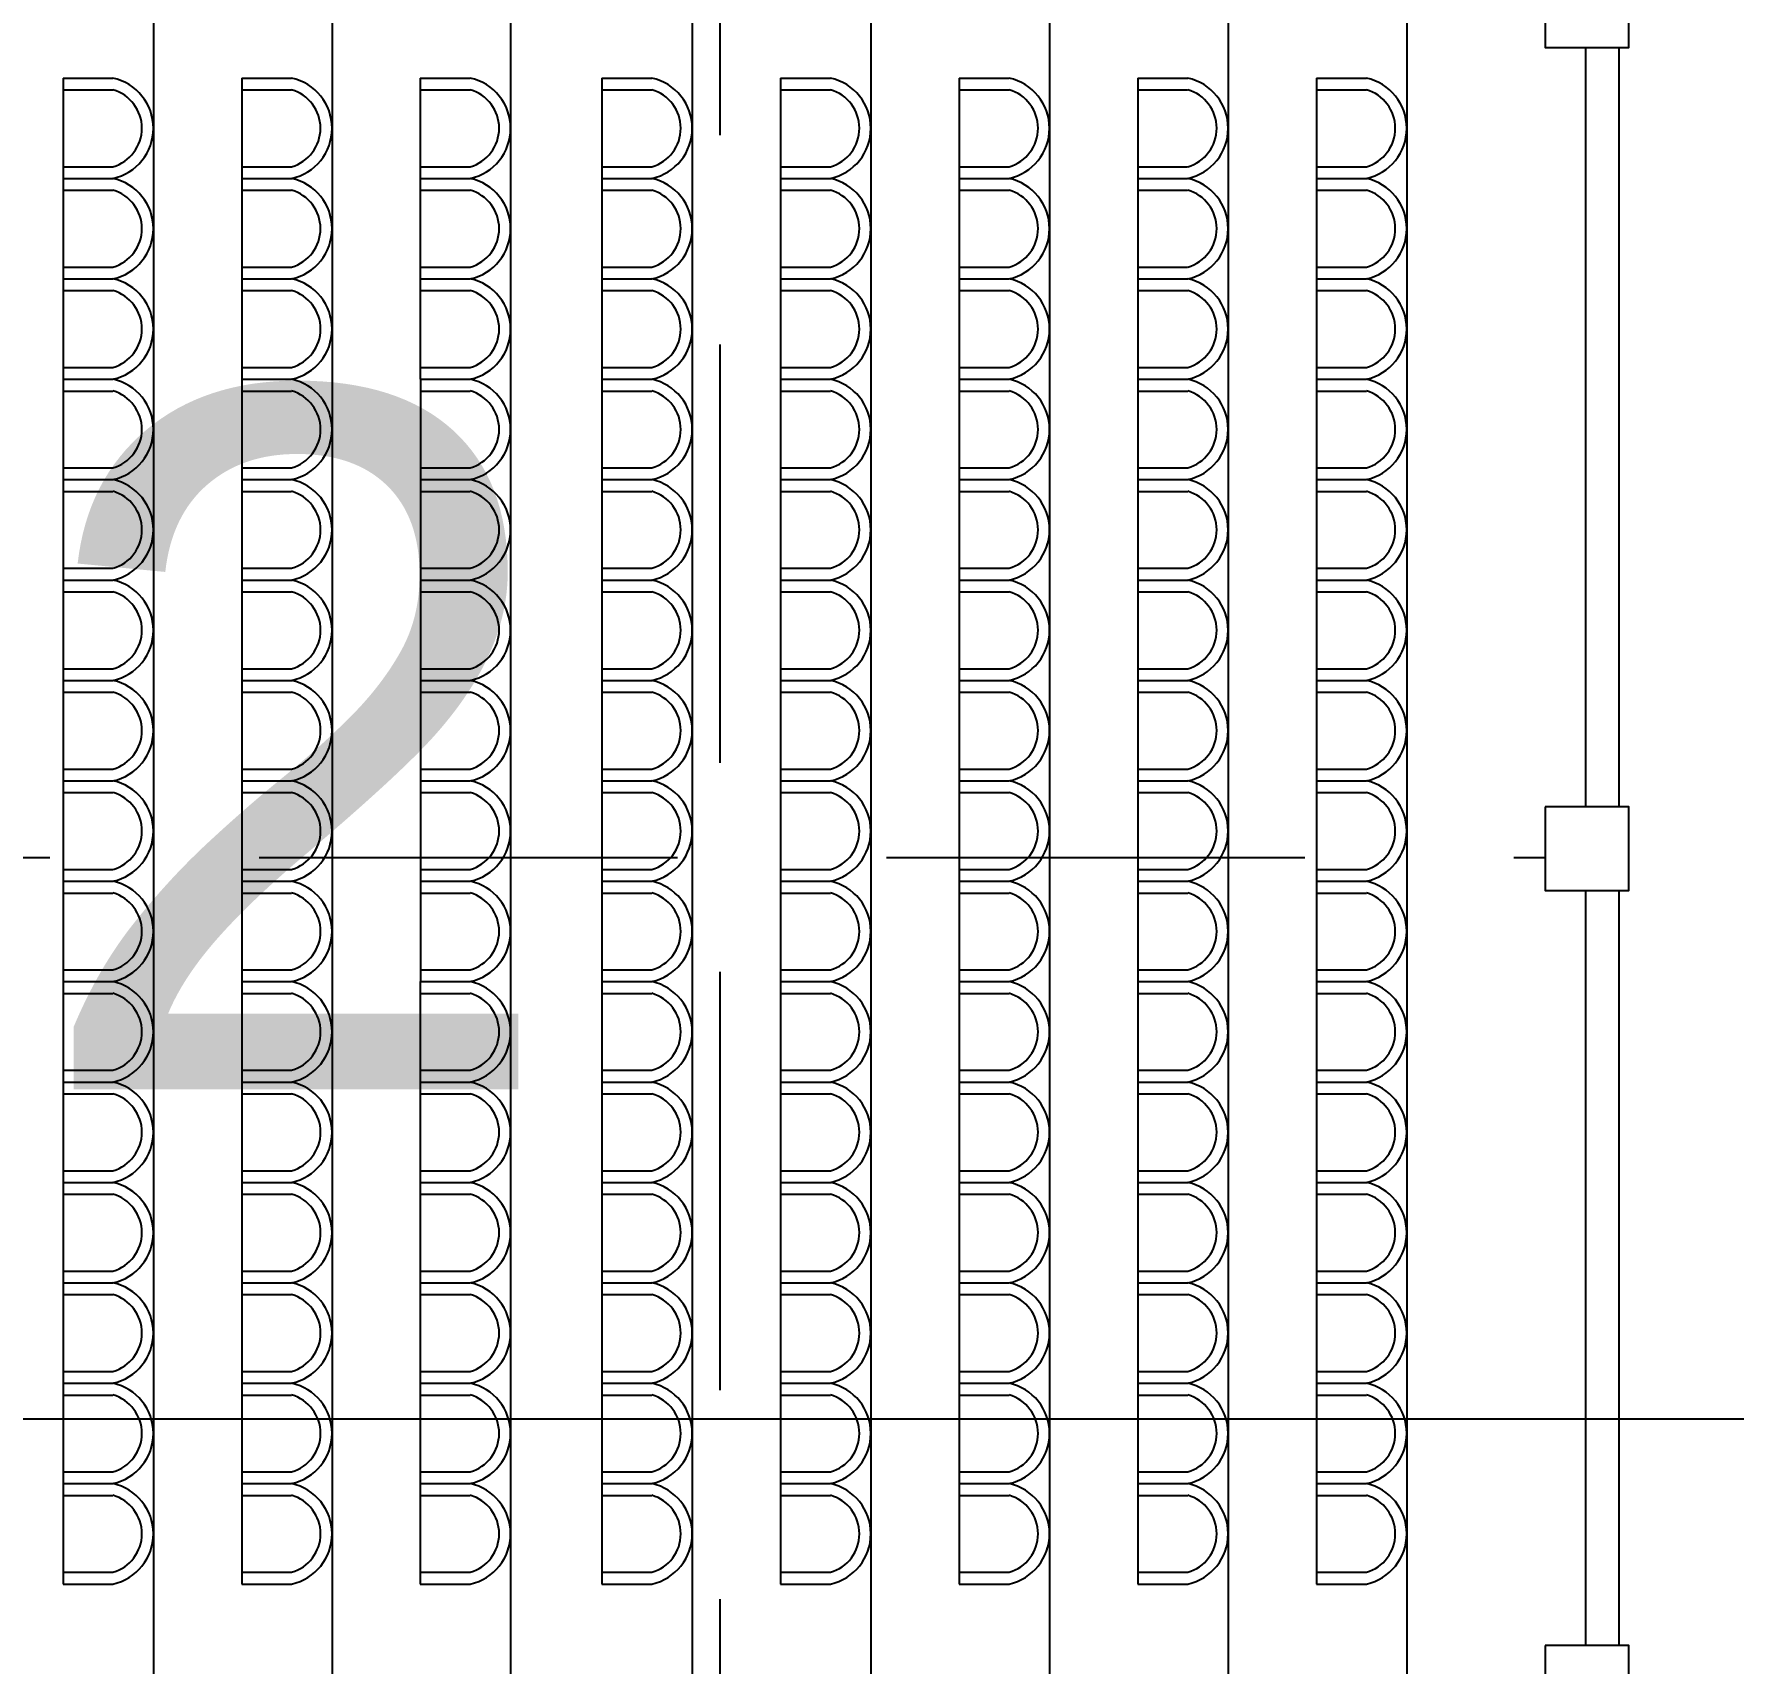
# Model space of a CAD drawing. Header units: millimetres. Extents: x -17017 to 2697, y 1903 to 18260.
# Drawn here: x -16987.823 to -16985.793, y 18221.433 to 18223.38 of the extents above; entities that cross this region are included whole.
import ezdxf

# ---------------------------------------------------------------- set-up
doc = ezdxf.new("R2010")
doc.units = ezdxf.units.MM
doc.linetypes.add('0', pattern=[0])
doc.linetypes.add('DASHED', pattern=[0.75, 0.5, -0.25])
for name, color, linetype in [('1', 7, 'Continuous'), ('A-Flor-Strs', 12, 'Continuous'), ('door', 152, 'Continuous'), ('NET 01', 8, 'Continuous')]:
    doc.layers.add(name, color=color, linetype=linetype)
doc.styles.get("Standard").update_dxf_attribs({"font": 'arial.ttf'})

msp = doc.modelspace()

# ---------------------------------------------------------------- linework, layer by layer
at = {"layer": '1'}
for p, q in [((-16987.6808, 18227.2088), (-16987.6808, 18218.5818)), ((-16987.4672, 18227.2088), (-16987.4672, 18218.5818)), ((-16986.6095, 18227.2088), (-16986.6095, 18218.5818)), ((-16986.396, 18227.2088), (-16986.396, 18218.5818)), ((-16986.1825, 18227.2088), (-16986.1825, 18218.5818)), ((-16987.0366, 18227.1662), (-16987.0366, 18218.5818)), ((-16986.8231, 18227.1662), (-16986.8231, 18218.5818)), ((-16987.2537, 18225.825), (-16987.2537, 18218.5818)), ((-16985.969, 18223.3634), (-16985.969, 18222.4559)), ((-16985.929, 18223.3634), (-16985.929, 18222.4559)), ((-16987.7887, 18223.3271), (-16987.7291, 18223.3271)), ((-16987.7887, 18223.3271), (-16987.7291, 18223.3271)), ((-16987.7887, 18223.3271), (-16987.7887, 18223.0871)), ((-16987.5752, 18223.3271), (-16987.5156, 18223.3271)), ((-16987.5752, 18223.3271), (-16987.5156, 18223.3271)), ((-16987.5752, 18223.3271), (-16987.5752, 18223.0871)), ((-16987.3617, 18223.3271), (-16987.302, 18223.3271)), ((-16987.3617, 18223.3271), (-16987.302, 18223.3271)), ((-16987.3617, 18223.3271), (-16987.3617, 18223.0871)), ((-16987.1446, 18223.3271), (-16987.0849, 18223.3271)), ((-16987.1446, 18223.3271), (-16987.1446, 18223.0871)), ((-16987.1446, 18223.3271), (-16987.0849, 18223.3271)), ((-16986.9311, 18223.3271), (-16986.8714, 18223.3271)), ((-16986.931, 18223.3271), (-16986.8714, 18223.3271)), ((-16986.931, 18223.3271), (-16986.931, 18223.0871)), ((-16986.7175, 18223.3271), (-16986.6579, 18223.3271)), ((-16986.7175, 18223.3271), (-16986.6579, 18223.3271)), ((-16986.7175, 18223.3271), (-16986.7175, 18223.0871)), ((-16986.504, 18223.3271), (-16986.4443, 18223.3271)), ((-16986.504, 18223.3271), (-16986.4444, 18223.3271)), ((-16986.504, 18223.3271), (-16986.504, 18223.0871)), ((-16986.2905, 18223.3271), (-16986.2308, 18223.3271)), ((-16986.2905, 18223.3271), (-16986.2308, 18223.3271)), ((-16986.2905, 18223.3271), (-16986.2905, 18223.0871)), ((-16987.7887, 18223.313), (-16987.7291, 18223.313)), ((-16987.5752, 18223.313), (-16987.5156, 18223.313)), ((-16987.3617, 18223.313), (-16987.302, 18223.313)), ((-16987.1446, 18223.313), (-16987.0849, 18223.313)), ((-16986.931, 18223.313), (-16986.8714, 18223.313)), ((-16986.7175, 18223.313), (-16986.6579, 18223.313)), ((-16986.504, 18223.313), (-16986.4444, 18223.313)), ((-16986.2905, 18223.313), (-16986.2308, 18223.313)), ((-16987.7887, 18223.2211), (-16987.7291, 18223.2211)), ((-16987.5752, 18223.2211), (-16987.5156, 18223.2211)), ((-16987.3617, 18223.2211), (-16987.302, 18223.2211)), ((-16987.1446, 18223.2211), (-16987.0849, 18223.2211)), ((-16986.931, 18223.2211), (-16986.8714, 18223.2211)), ((-16986.7175, 18223.2211), (-16986.6579, 18223.2211)), ((-16986.504, 18223.2211), (-16986.4444, 18223.2211)), ((-16986.2905, 18223.2211), (-16986.2308, 18223.2211)), ((-16987.7887, 18223.2071), (-16987.7291, 18223.2071)), ((-16987.7887, 18223.2071), (-16987.7291, 18223.2071)), ((-16987.7887, 18223.193), (-16987.7291, 18223.193)), ((-16987.5752, 18223.2071), (-16987.5156, 18223.2071)), ((-16987.5752, 18223.2071), (-16987.5156, 18223.2071)), ((-16987.5752, 18223.193), (-16987.5156, 18223.193)), ((-16987.3617, 18223.2071), (-16987.302, 18223.2071)), ((-16987.3617, 18223.2071), (-16987.302, 18223.2071)), ((-16987.3617, 18223.193), (-16987.302, 18223.193)), ((-16987.1446, 18223.2071), (-16987.0849, 18223.2071)), ((-16987.1446, 18223.2071), (-16987.0849, 18223.2071)), ((-16987.1446, 18223.193), (-16987.0849, 18223.193)), ((-16986.9311, 18223.2071), (-16986.8714, 18223.2071)), ((-16986.9311, 18223.2071), (-16986.8714, 18223.2071)), ((-16986.931, 18223.193), (-16986.8714, 18223.193)), ((-16986.7175, 18223.2071), (-16986.6579, 18223.2071)), ((-16986.7175, 18223.2071), (-16986.6579, 18223.2071)), ((-16986.7175, 18223.193), (-16986.6579, 18223.193)), ((-16986.504, 18223.2071), (-16986.4444, 18223.2071)), ((-16986.504, 18223.2071), (-16986.4444, 18223.2071)), ((-16986.504, 18223.193), (-16986.4444, 18223.193)), ((-16986.2905, 18223.2071), (-16986.2308, 18223.2071)), ((-16986.2905, 18223.2071), (-16986.2308, 18223.2071)), ((-16986.2905, 18223.193), (-16986.2308, 18223.193)), ((-16987.7887, 18223.1011), (-16987.7291, 18223.1011)), ((-16987.5752, 18223.1011), (-16987.5156, 18223.1011)), ((-16987.3617, 18223.1011), (-16987.302, 18223.1011)), ((-16987.1446, 18223.1011), (-16987.0849, 18223.1011)), ((-16986.931, 18223.1011), (-16986.8714, 18223.1011)), ((-16986.7175, 18223.1011), (-16986.6579, 18223.1011)), ((-16986.504, 18223.1011), (-16986.4444, 18223.1011)), ((-16986.2905, 18223.1011), (-16986.2308, 18223.1011)), ((-16987.7887, 18223.0871), (-16987.7291, 18223.0871)), ((-16987.7887, 18223.0871), (-16987.7291, 18223.0871)), ((-16987.7887, 18223.0871), (-16987.7887, 18222.9671)), ((-16987.7887, 18223.073), (-16987.7291, 18223.073)), ((-16987.5752, 18223.0871), (-16987.5156, 18223.0871)), ((-16987.5752, 18223.0871), (-16987.5156, 18223.0871)), ((-16987.5752, 18223.0871), (-16987.5752, 18222.9671)), ((-16987.5752, 18223.073), (-16987.5156, 18223.073)), ((-16987.3617, 18223.0871), (-16987.302, 18223.0871)), ((-16987.3617, 18223.0871), (-16987.302, 18223.0871)), ((-16987.3617, 18223.0871), (-16987.3617, 18222.9671)), ((-16987.3617, 18223.073), (-16987.302, 18223.073)), ((-16987.1446, 18223.0871), (-16987.0849, 18223.0871)), ((-16987.1446, 18223.0871), (-16987.0849, 18223.0871)), ((-16987.1446, 18223.0871), (-16987.1446, 18222.9671)), ((-16987.1446, 18223.073), (-16987.0849, 18223.073)), ((-16986.9311, 18223.0871), (-16986.8714, 18223.0871)), ((-16986.931, 18223.0871), (-16986.8714, 18223.0871)), ((-16986.931, 18223.0871), (-16986.931, 18222.9671)), ((-16986.931, 18223.073), (-16986.8714, 18223.073)), ((-16986.7175, 18223.0871), (-16986.6579, 18223.0871)), ((-16986.7175, 18223.0871), (-16986.6579, 18223.0871)), ((-16986.7175, 18223.0871), (-16986.7175, 18222.9671)), ((-16986.7175, 18223.073), (-16986.6579, 18223.073)), ((-16986.504, 18223.0871), (-16986.4444, 18223.0871)), ((-16986.504, 18223.0871), (-16986.4443, 18223.0871)), ((-16986.504, 18223.0871), (-16986.504, 18222.9671)), ((-16986.504, 18223.073), (-16986.4443, 18223.073)), ((-16986.2905, 18223.0871), (-16986.2308, 18223.0871)), ((-16986.2905, 18223.0871), (-16986.2308, 18223.0871)), ((-16986.2904, 18223.0871), (-16986.2904, 18222.9671)), ((-16986.2904, 18223.073), (-16986.2308, 18223.073)), ((-16987.7887, 18222.9811), (-16987.7291, 18222.9811)), ((-16987.5752, 18222.9811), (-16987.5156, 18222.9811)), ((-16987.3617, 18222.9811), (-16987.302, 18222.9811)), ((-16987.1446, 18222.9811), (-16987.0849, 18222.9811)), ((-16986.931, 18222.9811), (-16986.8714, 18222.9811)), ((-16986.7175, 18222.9811), (-16986.6579, 18222.9811)), ((-16986.504, 18222.9811), (-16986.4443, 18222.9811)), ((-16986.2904, 18222.9811), (-16986.2308, 18222.9811)), ((-16987.7887, 18222.9671), (-16987.7291, 18222.9671)), ((-16987.7887, 18222.9671), (-16987.7291, 18222.9671)), ((-16987.7887, 18222.9671), (-16987.7887, 18222.8471)), ((-16987.7887, 18222.953), (-16987.7291, 18222.953)), ((-16987.5752, 18222.9671), (-16987.5156, 18222.9671)), ((-16987.5752, 18222.9671), (-16987.5155, 18222.9671)), ((-16987.5752, 18222.9671), (-16987.5752, 18222.8471)), ((-16987.5752, 18222.953), (-16987.5155, 18222.953)), ((-16987.3617, 18222.9671), (-16987.302, 18222.9671)), ((-16987.3617, 18222.9671), (-16987.302, 18222.9671)), ((-16987.3616, 18222.9671), (-16987.3616, 18222.8471)), ((-16987.3616, 18222.953), (-16987.302, 18222.953)), ((-16987.1446, 18222.9671), (-16987.0849, 18222.9671)), ((-16987.1446, 18222.9671), (-16987.0849, 18222.9671)), ((-16987.1445, 18222.9671), (-16987.1445, 18222.8471)), ((-16987.1445, 18222.953), (-16987.0849, 18222.953)), ((-16986.931, 18222.9671), (-16986.8714, 18222.9671)), ((-16986.931, 18222.9671), (-16986.8714, 18222.9671)), ((-16986.931, 18222.9671), (-16986.931, 18222.8471)), ((-16986.931, 18222.953), (-16986.8714, 18222.953)), ((-16986.7175, 18222.9671), (-16986.6579, 18222.9671)), ((-16986.7175, 18222.9671), (-16986.6579, 18222.9671)), ((-16986.7175, 18222.9671), (-16986.7175, 18222.8471)), ((-16986.7175, 18222.953), (-16986.6579, 18222.953)), ((-16986.504, 18222.9671), (-16986.4443, 18222.9671)), ((-16986.504, 18222.9671), (-16986.4443, 18222.9671)), ((-16986.504, 18222.9671), (-16986.504, 18222.8471)), ((-16986.504, 18222.953), (-16986.4443, 18222.953)), ((-16986.2905, 18222.9671), (-16986.2308, 18222.9671)), ((-16986.2904, 18222.9671), (-16986.2308, 18222.9671)), ((-16986.2904, 18222.9671), (-16986.2904, 18222.8471)), ((-16986.2904, 18222.953), (-16986.2308, 18222.953)), ((-16987.7887, 18222.8611), (-16987.7291, 18222.8611)), ((-16987.7887, 18222.8471), (-16987.7291, 18222.8471)), ((-16987.7887, 18222.8471), (-16987.7291, 18222.8471)), ((-16987.7887, 18222.8471), (-16987.7887, 18222.7271)), ((-16987.5752, 18222.8611), (-16987.5155, 18222.8611)), ((-16987.5752, 18222.8471), (-16987.5155, 18222.8471)), ((-16987.5752, 18222.8471), (-16987.5155, 18222.8471)), ((-16987.5752, 18222.8471), (-16987.5752, 18222.7271)), ((-16987.3617, 18222.8471), (-16987.302, 18222.8471)), ((-16987.3616, 18222.8611), (-16987.302, 18222.8611)), ((-16987.3616, 18222.8471), (-16987.302, 18222.8471)), ((-16987.3616, 18222.8471), (-16987.3616, 18222.7271)), ((-16987.1446, 18222.8471), (-16987.0849, 18222.8471)), ((-16987.1445, 18222.8611), (-16987.0849, 18222.8611)), ((-16987.1445, 18222.8471), (-16987.0849, 18222.8471)), ((-16987.1445, 18222.8471), (-16987.1445, 18222.7271)), ((-16986.931, 18222.8611), (-16986.8714, 18222.8611)), ((-16986.931, 18222.8471), (-16986.8714, 18222.8471)), ((-16986.931, 18222.8471), (-16986.8714, 18222.8471)), ((-16986.931, 18222.8471), (-16986.931, 18222.7271)), ((-16986.7175, 18222.8611), (-16986.6579, 18222.8611)), ((-16986.7175, 18222.8471), (-16986.6579, 18222.8471)), ((-16986.7175, 18222.8471), (-16986.6578, 18222.8471)), ((-16986.7175, 18222.8471), (-16986.7175, 18222.7271)), ((-16986.504, 18222.8611), (-16986.4443, 18222.8611)), ((-16986.504, 18222.8471), (-16986.4443, 18222.8471)), ((-16986.504, 18222.8471), (-16986.4443, 18222.8471)), ((-16986.5039, 18222.8471), (-16986.5039, 18222.7271)), ((-16986.2904, 18222.8611), (-16986.2308, 18222.8611)), ((-16986.2904, 18222.8471), (-16986.2308, 18222.8471)), ((-16986.2904, 18222.8471), (-16986.2308, 18222.8471)), ((-16986.2904, 18222.8471), (-16986.2904, 18222.7271)), ((-16987.7887, 18222.833), (-16987.7291, 18222.833)), ((-16987.5752, 18222.833), (-16987.5155, 18222.833)), ((-16987.3616, 18222.833), (-16987.302, 18222.833)), ((-16987.1445, 18222.833), (-16987.0849, 18222.833)), ((-16986.931, 18222.833), (-16986.8714, 18222.833)), ((-16986.7175, 18222.833), (-16986.6578, 18222.833)), ((-16986.5039, 18222.833), (-16986.4443, 18222.833)), ((-16986.2904, 18222.833), (-16986.2308, 18222.833)), ((-16987.7887, 18222.7411), (-16987.7291, 18222.7411)), ((-16987.7887, 18222.7271), (-16987.7291, 18222.7271)), ((-16987.7887, 18222.7271), (-16987.7291, 18222.7271)), ((-16987.7887, 18222.7271), (-16987.7887, 18222.4871)), ((-16987.5752, 18222.7411), (-16987.5155, 18222.7411)), ((-16987.5752, 18222.7271), (-16987.5155, 18222.7271)), ((-16987.5752, 18222.7271), (-16987.5155, 18222.7271)), ((-16987.5752, 18222.7271), (-16987.5752, 18222.4871)), ((-16987.3617, 18222.7271), (-16987.302, 18222.7271)), ((-16987.3616, 18222.7411), (-16987.302, 18222.7411)), ((-16987.3616, 18222.7271), (-16987.302, 18222.7271)), ((-16987.3616, 18222.7271), (-16987.3616, 18222.4871)), ((-16987.1446, 18222.7271), (-16987.0849, 18222.7271)), ((-16987.1445, 18222.7411), (-16987.0849, 18222.7411)), ((-16987.1445, 18222.7271), (-16987.0849, 18222.7271)), ((-16987.1445, 18222.7271), (-16987.1445, 18222.4871)), ((-16986.931, 18222.7411), (-16986.8714, 18222.7411)), ((-16986.931, 18222.7271), (-16986.8714, 18222.7271)), ((-16986.931, 18222.7271), (-16986.8714, 18222.7271)), ((-16986.931, 18222.7271), (-16986.931, 18222.4871)), ((-16986.7175, 18222.7411), (-16986.6578, 18222.7411)), ((-16986.7175, 18222.7271), (-16986.6578, 18222.7271)), ((-16986.7175, 18222.7271), (-16986.6579, 18222.7271)), ((-16986.7175, 18222.7271), (-16986.7175, 18222.4871)), ((-16986.504, 18222.7271), (-16986.4443, 18222.7271)), ((-16986.504, 18222.7271), (-16986.4443, 18222.7271)), ((-16986.504, 18222.7271), (-16986.504, 18222.4871)), ((-16986.5039, 18222.7411), (-16986.4443, 18222.7411)), ((-16986.2904, 18222.7411), (-16986.2308, 18222.7411)), ((-16986.2904, 18222.7271), (-16986.2308, 18222.7271)), ((-16986.2904, 18222.7271), (-16986.2308, 18222.7271)), ((-16986.2904, 18222.7271), (-16986.2904, 18222.4871)), ((-16987.7887, 18222.713), (-16987.7291, 18222.713)), ((-16987.5752, 18222.713), (-16987.5155, 18222.713)), ((-16987.3616, 18222.713), (-16987.302, 18222.713)), ((-16987.1445, 18222.713), (-16987.0849, 18222.713)), ((-16986.931, 18222.713), (-16986.8714, 18222.713)), ((-16986.7175, 18222.713), (-16986.6579, 18222.713)), ((-16986.504, 18222.713), (-16986.4443, 18222.713)), ((-16986.2904, 18222.713), (-16986.2308, 18222.713)), ((-16987.7887, 18222.6211), (-16987.7291, 18222.6211)), ((-16987.7887, 18222.6071), (-16987.7291, 18222.6071)), ((-16987.7887, 18222.6071), (-16987.7291, 18222.6071)), ((-16987.5752, 18222.6211), (-16987.5155, 18222.6211)), ((-16987.5752, 18222.6071), (-16987.5155, 18222.6071)), ((-16987.5752, 18222.6071), (-16987.5155, 18222.6071)), ((-16987.3617, 18222.6071), (-16987.302, 18222.6071)), ((-16987.3617, 18222.6071), (-16987.302, 18222.6071)), ((-16987.3616, 18222.6211), (-16987.302, 18222.6211)), ((-16987.1446, 18222.6071), (-16987.0849, 18222.6071)), ((-16987.1446, 18222.6071), (-16987.0849, 18222.6071)), ((-16987.1445, 18222.6211), (-16987.0849, 18222.6211)), ((-16986.931, 18222.6211), (-16986.8714, 18222.6211)), ((-16986.931, 18222.6071), (-16986.8714, 18222.6071)), ((-16986.931, 18222.6071), (-16986.8714, 18222.6071)), ((-16986.7175, 18222.6211), (-16986.6579, 18222.6211)), ((-16986.7175, 18222.6071), (-16986.6579, 18222.6071)), ((-16986.7175, 18222.6071), (-16986.6579, 18222.6071)), ((-16986.504, 18222.6211), (-16986.4443, 18222.6211)), ((-16986.504, 18222.6071), (-16986.4443, 18222.6071)), ((-16986.504, 18222.6071), (-16986.4443, 18222.6071)), ((-16986.2904, 18222.6211), (-16986.2308, 18222.6211)), ((-16986.2904, 18222.6071), (-16986.2308, 18222.6071)), ((-16986.2904, 18222.6071), (-16986.2308, 18222.6071)), ((-16987.7887, 18222.593), (-16987.7291, 18222.593)), ((-16987.5752, 18222.593), (-16987.5155, 18222.593)), ((-16987.3616, 18222.593), (-16987.302, 18222.593)), ((-16987.1445, 18222.593), (-16987.0849, 18222.593)), ((-16986.931, 18222.593), (-16986.8714, 18222.593)), ((-16986.7175, 18222.593), (-16986.6579, 18222.593)), ((-16986.504, 18222.593), (-16986.4443, 18222.593)), ((-16986.2904, 18222.593), (-16986.2308, 18222.593)), ((-16987.7887, 18222.5011), (-16987.7291, 18222.5011)), ((-16987.7887, 18222.4871), (-16987.7291, 18222.4871)), ((-16987.7887, 18222.4871), (-16987.7291, 18222.4871)), ((-16987.7887, 18222.4871), (-16987.7887, 18222.3671)), ((-16987.5752, 18222.5011), (-16987.5155, 18222.5011)), ((-16987.5752, 18222.4871), (-16987.5155, 18222.4871)), ((-16987.5752, 18222.4871), (-16987.5155, 18222.4871)), ((-16987.5752, 18222.4871), (-16987.5752, 18222.3671)), ((-16987.3617, 18222.4871), (-16987.302, 18222.4871)), ((-16987.3616, 18222.5011), (-16987.302, 18222.5011)), ((-16987.3616, 18222.4871), (-16987.302, 18222.4871)), ((-16987.3616, 18222.4871), (-16987.3616, 18222.3671)), ((-16987.1446, 18222.4871), (-16987.0849, 18222.4871)), ((-16987.1445, 18222.5011), (-16987.0849, 18222.5011)), ((-16987.1445, 18222.4871), (-16987.0849, 18222.4871)), ((-16987.1445, 18222.4871), (-16987.1445, 18222.3671)), ((-16986.931, 18222.5011), (-16986.8714, 18222.5011)), ((-16986.931, 18222.4871), (-16986.8714, 18222.4871)), ((-16986.931, 18222.4871), (-16986.8714, 18222.4871)), ((-16986.931, 18222.4871), (-16986.931, 18222.3671)), ((-16986.7175, 18222.5011), (-16986.6579, 18222.5011)), ((-16986.7175, 18222.4871), (-16986.6579, 18222.4871)), ((-16986.7175, 18222.4871), (-16986.6578, 18222.4871)), ((-16986.7175, 18222.4871), (-16986.7175, 18222.3671)), ((-16986.504, 18222.5011), (-16986.4443, 18222.5011)), ((-16986.504, 18222.4871), (-16986.4443, 18222.4871)), ((-16986.504, 18222.4871), (-16986.4443, 18222.4871)), ((-16986.5039, 18222.4871), (-16986.5039, 18222.3671)), ((-16986.2904, 18222.5011), (-16986.2308, 18222.5011)), ((-16986.2904, 18222.4871), (-16986.2308, 18222.4871)), ((-16986.2904, 18222.4871), (-16986.2308, 18222.4871)), ((-16986.2904, 18222.4871), (-16986.2904, 18222.3671)), ((-16987.7887, 18222.473), (-16987.7291, 18222.473)), ((-16987.5752, 18222.473), (-16987.5155, 18222.473)), ((-16987.3616, 18222.473), (-16987.302, 18222.473)), ((-16987.1445, 18222.473), (-16987.0849, 18222.473)), ((-16986.931, 18222.473), (-16986.8714, 18222.473)), ((-16986.7175, 18222.473), (-16986.6578, 18222.473)), ((-16986.5039, 18222.473), (-16986.4443, 18222.473)), ((-16986.2904, 18222.473), (-16986.2308, 18222.473)), ((-16987.7887, 18222.3811), (-16987.7291, 18222.3811)), ((-16987.5752, 18222.3811), (-16987.5155, 18222.3811)), ((-16987.3616, 18222.3811), (-16987.302, 18222.3811)), ((-16987.1445, 18222.3811), (-16987.0849, 18222.3811)), ((-16986.931, 18222.3811), (-16986.8714, 18222.3811)), ((-16986.7175, 18222.3811), (-16986.6578, 18222.3811)), ((-16986.5039, 18222.3811), (-16986.4443, 18222.3811)), ((-16986.2904, 18222.3811), (-16986.2308, 18222.3811)), ((-16987.7887, 18222.3671), (-16987.7291, 18222.3671)), ((-16987.7887, 18222.3671), (-16987.7291, 18222.3671)), ((-16987.7887, 18222.3671), (-16987.7887, 18222.2471)), ((-16987.5752, 18222.3671), (-16987.5155, 18222.3671)), ((-16987.5752, 18222.3671), (-16987.5155, 18222.3671)), ((-16987.5752, 18222.3671), (-16987.5752, 18222.2471)), ((-16987.3617, 18222.3671), (-16987.302, 18222.3671)), ((-16987.3616, 18222.3671), (-16987.302, 18222.3671)), ((-16987.3616, 18222.3671), (-16987.3616, 18222.2471)), ((-16987.1446, 18222.3671), (-16987.0849, 18222.3671)), ((-16987.1445, 18222.3671), (-16987.0849, 18222.3671)), ((-16987.1445, 18222.3671), (-16987.1445, 18222.2471)), ((-16986.931, 18222.3671), (-16986.8714, 18222.3671)), ((-16986.931, 18222.3671), (-16986.8714, 18222.3671)), ((-16986.931, 18222.3671), (-16986.931, 18222.2471)), ((-16986.7175, 18222.3671), (-16986.6578, 18222.3671)), ((-16986.7175, 18222.3671), (-16986.6579, 18222.3671)), ((-16986.7175, 18222.3671), (-16986.7175, 18222.2471)), ((-16986.504, 18222.3671), (-16986.4443, 18222.3671)), ((-16986.504, 18222.3671), (-16986.4443, 18222.3671)), ((-16986.504, 18222.3671), (-16986.504, 18222.2471)), ((-16986.2904, 18222.3671), (-16986.2308, 18222.3671)), ((-16986.2904, 18222.3671), (-16986.2308, 18222.3671)), ((-16986.2904, 18222.3671), (-16986.2904, 18222.2471)), ((-16987.7887, 18222.353), (-16987.7291, 18222.353)), ((-16987.5752, 18222.353), (-16987.5155, 18222.353)), ((-16987.3616, 18222.353), (-16987.302, 18222.353)), ((-16987.1445, 18222.353), (-16987.0849, 18222.353)), ((-16986.931, 18222.353), (-16986.8714, 18222.353)), ((-16986.7175, 18222.353), (-16986.6579, 18222.353)), ((-16986.504, 18222.353), (-16986.4443, 18222.353)), ((-16986.2904, 18222.353), (-16986.2308, 18222.353)), ((-16985.969, 18222.3559), (-16985.969, 18221.4537)), ((-16985.929, 18222.3559), (-16985.929, 18221.4537)), ((-16987.7887, 18222.2611), (-16987.7291, 18222.2611)), ((-16987.5752, 18222.2611), (-16987.5155, 18222.2611)), ((-16987.3616, 18222.2611), (-16987.302, 18222.2611)), ((-16987.1445, 18222.2611), (-16987.0849, 18222.2611)), ((-16986.931, 18222.2611), (-16986.8714, 18222.2611)), ((-16986.7175, 18222.2611), (-16986.6579, 18222.2611)), ((-16986.504, 18222.2611), (-16986.4443, 18222.2611)), ((-16986.2904, 18222.2611), (-16986.2308, 18222.2611)), ((-16987.7887, 18222.2471), (-16987.7291, 18222.2471)), ((-16987.7887, 18222.2471), (-16987.7291, 18222.2471)), ((-16987.7887, 18222.2471), (-16987.7887, 18221.5271)), ((-16987.5752, 18222.2471), (-16987.5155, 18222.2471)), ((-16987.5752, 18222.2471), (-16987.5156, 18222.2471)), ((-16987.5752, 18222.2471), (-16987.5752, 18221.5271)), ((-16987.3617, 18222.2471), (-16987.302, 18222.2471)), ((-16987.3617, 18222.2471), (-16987.302, 18222.2471)), ((-16987.3617, 18222.2471), (-16987.3617, 18221.5271)), ((-16987.1446, 18222.2471), (-16987.0849, 18222.2471)), ((-16987.1446, 18222.2471), (-16987.0849, 18222.2471)), ((-16987.1446, 18222.2471), (-16987.1446, 18221.5271)), ((-16986.931, 18222.2471), (-16986.8714, 18222.2471)), ((-16986.931, 18222.2471), (-16986.8714, 18222.2471)), ((-16986.931, 18222.2471), (-16986.931, 18221.5271)), ((-16986.7175, 18222.2471), (-16986.6579, 18222.2471)), ((-16986.7175, 18222.2471), (-16986.6579, 18222.2471)), ((-16986.7175, 18222.2471), (-16986.7175, 18221.5271)), ((-16986.504, 18222.2471), (-16986.4443, 18222.2471)), ((-16986.504, 18222.2471), (-16986.4443, 18222.2471)), ((-16986.504, 18222.2471), (-16986.504, 18221.5271)), ((-16986.2905, 18222.2471), (-16986.2308, 18222.2471)), ((-16986.2904, 18222.2471), (-16986.2308, 18222.2471)), ((-16986.2904, 18222.2471), (-16986.2904, 18221.5271)), ((-16987.7887, 18222.233), (-16987.7291, 18222.233)), ((-16987.5752, 18222.233), (-16987.5156, 18222.233)), ((-16987.3617, 18222.233), (-16987.302, 18222.233)), ((-16987.1446, 18222.233), (-16987.0849, 18222.233)), ((-16986.931, 18222.233), (-16986.8714, 18222.233)), ((-16986.7175, 18222.233), (-16986.6579, 18222.233)), ((-16986.504, 18222.233), (-16986.4443, 18222.233)), ((-16986.2904, 18222.233), (-16986.2308, 18222.233)), ((-16987.7887, 18222.1411), (-16987.7291, 18222.1411)), ((-16987.5752, 18222.1411), (-16987.5156, 18222.1411)), ((-16987.3617, 18222.1411), (-16987.302, 18222.1411)), ((-16987.1446, 18222.1411), (-16987.0849, 18222.1411)), ((-16986.931, 18222.1411), (-16986.8714, 18222.1411)), ((-16986.7175, 18222.1411), (-16986.6579, 18222.1411)), ((-16986.504, 18222.1411), (-16986.4443, 18222.1411)), ((-16986.2904, 18222.1411), (-16986.2308, 18222.1411)), ((-16987.7887, 18222.1271), (-16987.7291, 18222.1271)), ((-16987.7887, 18222.1271), (-16987.7291, 18222.1271)), ((-16987.5752, 18222.1271), (-16987.5156, 18222.1271)), ((-16987.5752, 18222.1271), (-16987.5156, 18222.1271)), ((-16987.3617, 18222.1271), (-16987.302, 18222.1271)), ((-16987.3617, 18222.1271), (-16987.302, 18222.1271)), ((-16987.1446, 18222.1271), (-16987.0849, 18222.1271)), ((-16987.1446, 18222.1271), (-16987.0849, 18222.1271)), ((-16986.931, 18222.1271), (-16986.8714, 18222.1271)), ((-16986.931, 18222.1271), (-16986.8714, 18222.1271)), ((-16986.7175, 18222.1271), (-16986.6579, 18222.1271)), ((-16986.7175, 18222.1271), (-16986.6579, 18222.1271)), ((-16986.504, 18222.1271), (-16986.4443, 18222.1271)), ((-16986.504, 18222.1271), (-16986.4443, 18222.1271)), ((-16986.2905, 18222.1271), (-16986.2308, 18222.1271)), ((-16986.2905, 18222.1271), (-16986.2308, 18222.1271)), ((-16987.7887, 18222.113), (-16987.7291, 18222.113)), ((-16987.5752, 18222.113), (-16987.5156, 18222.113)), ((-16987.3617, 18222.113), (-16987.302, 18222.113)), ((-16987.1446, 18222.113), (-16987.0849, 18222.113)), ((-16986.931, 18222.113), (-16986.8714, 18222.113)), ((-16986.7175, 18222.113), (-16986.6579, 18222.113)), ((-16986.504, 18222.113), (-16986.4443, 18222.113)), ((-16986.2904, 18222.113), (-16986.2308, 18222.113)), ((-16987.7887, 18222.0211), (-16987.7291, 18222.0211)), ((-16987.5752, 18222.0211), (-16987.5156, 18222.0211)), ((-16987.3617, 18222.0211), (-16987.302, 18222.0211)), ((-16987.1446, 18222.0211), (-16987.0849, 18222.0211)), ((-16986.931, 18222.0211), (-16986.8714, 18222.0211)), ((-16986.7175, 18222.0211), (-16986.6579, 18222.0211)), ((-16986.504, 18222.0211), (-16986.4443, 18222.0211)), ((-16986.2904, 18222.0211), (-16986.2308, 18222.0211)), ((-16987.7887, 18222.0071), (-16987.7291, 18222.0071)), ((-16987.7887, 18222.0071), (-16987.7291, 18222.0071)), ((-16987.5752, 18222.0071), (-16987.5156, 18222.0071)), ((-16987.5752, 18222.0071), (-16987.5156, 18222.0071)), ((-16987.3617, 18222.0071), (-16987.302, 18222.0071)), ((-16987.3617, 18222.0071), (-16987.302, 18222.0071)), ((-16987.1446, 18222.0071), (-16987.0849, 18222.0071)), ((-16987.1446, 18222.0071), (-16987.0849, 18222.0071)), ((-16986.931, 18222.0071), (-16986.8714, 18222.0071)), ((-16986.931, 18222.0071), (-16986.8714, 18222.0071)), ((-16986.7175, 18222.0071), (-16986.6579, 18222.0071)), ((-16986.7175, 18222.0071), (-16986.6579, 18222.0071)), ((-16986.504, 18222.0071), (-16986.4443, 18222.0071)), ((-16986.504, 18222.0071), (-16986.4443, 18222.0071)), ((-16986.2905, 18222.0071), (-16986.2308, 18222.0071)), ((-16986.2905, 18222.0071), (-16986.2308, 18222.0071)), ((-16987.7887, 18221.993), (-16987.7291, 18221.993)), ((-16987.5752, 18221.993), (-16987.5156, 18221.993)), ((-16987.3617, 18221.993), (-16987.302, 18221.993)), ((-16987.1446, 18221.993), (-16987.0849, 18221.993)), ((-16986.931, 18221.993), (-16986.8714, 18221.993)), ((-16986.7175, 18221.993), (-16986.6579, 18221.993)), ((-16986.504, 18221.993), (-16986.4443, 18221.993)), ((-16986.2904, 18221.993), (-16986.2308, 18221.993)), ((-16987.7887, 18221.9011), (-16987.7291, 18221.9011)), ((-16987.5752, 18221.9011), (-16987.5156, 18221.9011)), ((-16987.3617, 18221.9011), (-16987.302, 18221.9011)), ((-16987.1446, 18221.9011), (-16987.0849, 18221.9011)), ((-16986.931, 18221.9011), (-16986.8714, 18221.9011)), ((-16986.7175, 18221.9011), (-16986.6579, 18221.9011)), ((-16986.504, 18221.9011), (-16986.4443, 18221.9011)), ((-16986.2904, 18221.9011), (-16986.2308, 18221.9011)), ((-16987.7887, 18221.8871), (-16987.7291, 18221.8871)), ((-16987.7887, 18221.8871), (-16987.7291, 18221.8871)), ((-16987.7887, 18221.873), (-16987.7291, 18221.873)), ((-16987.5752, 18221.8871), (-16987.5156, 18221.8871)), ((-16987.5752, 18221.8871), (-16987.5156, 18221.8871)), ((-16987.5752, 18221.873), (-16987.5156, 18221.873)), ((-16987.3617, 18221.8871), (-16987.302, 18221.8871)), ((-16987.3617, 18221.8871), (-16987.302, 18221.8871)), ((-16987.3617, 18221.873), (-16987.302, 18221.873)), ((-16987.1446, 18221.8871), (-16987.0849, 18221.8871)), ((-16987.1446, 18221.8871), (-16987.0849, 18221.8871)), ((-16987.1446, 18221.873), (-16987.0849, 18221.873)), ((-16986.931, 18221.8871), (-16986.8714, 18221.8871)), ((-16986.931, 18221.8871), (-16986.8714, 18221.8871)), ((-16986.931, 18221.873), (-16986.8714, 18221.873)), ((-16986.7175, 18221.8871), (-16986.6579, 18221.8871)), ((-16986.7175, 18221.8871), (-16986.6579, 18221.8871)), ((-16986.7175, 18221.873), (-16986.6579, 18221.873)), ((-16986.504, 18221.8871), (-16986.4443, 18221.8871)), ((-16986.504, 18221.8871), (-16986.4443, 18221.8871)), ((-16986.504, 18221.873), (-16986.4443, 18221.873)), ((-16986.2905, 18221.8871), (-16986.2308, 18221.8871)), ((-16986.2905, 18221.8871), (-16986.2308, 18221.8871)), ((-16986.2904, 18221.873), (-16986.2308, 18221.873)), ((-16987.7887, 18221.7811), (-16987.7291, 18221.7811)), ((-16987.5752, 18221.7811), (-16987.5156, 18221.7811)), ((-16987.3617, 18221.7811), (-16987.302, 18221.7811)), ((-16987.1446, 18221.7811), (-16987.0849, 18221.7811)), ((-16986.931, 18221.7811), (-16986.8714, 18221.7811)), ((-16986.7175, 18221.7811), (-16986.6579, 18221.7811)), ((-16986.504, 18221.7811), (-16986.4443, 18221.7811)), ((-16986.2904, 18221.7811), (-16986.2308, 18221.7811)), ((-16987.7887, 18221.7671), (-16987.7291, 18221.7671)), ((-16987.7887, 18221.7671), (-16987.7291, 18221.7671)), ((-16987.7887, 18221.753), (-16987.7291, 18221.753)), ((-16987.5752, 18221.7671), (-16987.5156, 18221.7671)), ((-16987.5752, 18221.7671), (-16987.5156, 18221.7671)), ((-16987.5752, 18221.753), (-16987.5156, 18221.753)), ((-16987.3617, 18221.7671), (-16987.302, 18221.7671)), ((-16987.3617, 18221.7671), (-16987.302, 18221.7671)), ((-16987.3617, 18221.753), (-16987.302, 18221.753)), ((-16987.1446, 18221.7671), (-16987.0849, 18221.7671)), ((-16987.1446, 18221.7671), (-16987.0849, 18221.7671)), ((-16987.1446, 18221.753), (-16987.0849, 18221.753)), ((-16986.931, 18221.7671), (-16986.8714, 18221.7671)), ((-16986.931, 18221.7671), (-16986.8714, 18221.7671)), ((-16986.931, 18221.753), (-16986.8714, 18221.753)), ((-16986.7175, 18221.7671), (-16986.6579, 18221.7671)), ((-16986.7175, 18221.7671), (-16986.6579, 18221.7671)), ((-16986.7175, 18221.753), (-16986.6579, 18221.753)), ((-16986.504, 18221.7671), (-16986.4443, 18221.7671)), ((-16986.504, 18221.7671), (-16986.4443, 18221.7671)), ((-16986.504, 18221.753), (-16986.4443, 18221.753)), ((-16986.2905, 18221.7671), (-16986.2308, 18221.7671)), ((-16986.2905, 18221.7671), (-16986.2308, 18221.7671)), ((-16986.2904, 18221.753), (-16986.2308, 18221.753)), ((-16987.7887, 18221.6611), (-16987.7291, 18221.6611)), ((-16987.5752, 18221.6611), (-16987.5156, 18221.6611)), ((-16987.3617, 18221.6611), (-16987.302, 18221.6611)), ((-16987.1446, 18221.6611), (-16987.0849, 18221.6611)), ((-16986.931, 18221.6611), (-16986.8714, 18221.6611)), ((-16986.7175, 18221.6611), (-16986.6579, 18221.6611)), ((-16986.504, 18221.6611), (-16986.4443, 18221.6611)), ((-16986.2904, 18221.6611), (-16986.2308, 18221.6611)), ((-16987.7887, 18221.6471), (-16987.7291, 18221.6471)), ((-16987.7887, 18221.633), (-16987.7291, 18221.633)), ((-16987.5752, 18221.6471), (-16987.5156, 18221.6471)), ((-16987.5752, 18221.633), (-16987.5156, 18221.633)), ((-16987.3617, 18221.6471), (-16987.302, 18221.6471)), ((-16987.3617, 18221.633), (-16987.302, 18221.633)), ((-16987.1446, 18221.6471), (-16987.0849, 18221.6471)), ((-16987.1446, 18221.633), (-16987.0849, 18221.633)), ((-16986.931, 18221.6471), (-16986.8714, 18221.6471)), ((-16986.931, 18221.633), (-16986.8714, 18221.633)), ((-16986.7175, 18221.6471), (-16986.6579, 18221.6471)), ((-16986.7175, 18221.633), (-16986.6579, 18221.633)), ((-16986.504, 18221.6471), (-16986.4443, 18221.6471)), ((-16986.504, 18221.633), (-16986.4443, 18221.633)), ((-16986.2905, 18221.6471), (-16986.2308, 18221.6471)), ((-16986.2904, 18221.633), (-16986.2308, 18221.633)), ((-16987.7887, 18221.5411), (-16987.7291, 18221.5411)), ((-16987.7887, 18221.5271), (-16987.7291, 18221.5271)), ((-16987.7887, 18221.5271), (-16987.7291, 18221.5271)), ((-16987.5752, 18221.5411), (-16987.5156, 18221.5411)), ((-16987.5752, 18221.5271), (-16987.5156, 18221.5271)), ((-16987.5752, 18221.5271), (-16987.5156, 18221.5271)), ((-16987.3617, 18221.5411), (-16987.302, 18221.5411)), ((-16987.3617, 18221.5271), (-16987.302, 18221.5271)), ((-16987.3617, 18221.5271), (-16987.302, 18221.5271)), ((-16987.1446, 18221.5411), (-16987.0849, 18221.5411)), ((-16987.1446, 18221.5271), (-16987.0849, 18221.5271)), ((-16987.1446, 18221.5271), (-16987.0849, 18221.5271)), ((-16986.931, 18221.5411), (-16986.8714, 18221.5411)), ((-16986.931, 18221.5271), (-16986.8714, 18221.5271)), ((-16986.931, 18221.5271), (-16986.8714, 18221.5271)), ((-16986.7175, 18221.5411), (-16986.6579, 18221.5411)), ((-16986.7175, 18221.5271), (-16986.6579, 18221.5271)), ((-16986.7175, 18221.5271), (-16986.6579, 18221.5271)), ((-16986.504, 18221.5411), (-16986.4443, 18221.5411)), ((-16986.504, 18221.5271), (-16986.4443, 18221.5271)), ((-16986.504, 18221.5271), (-16986.4443, 18221.5271)), ((-16986.2905, 18221.5271), (-16986.2308, 18221.5271)), ((-16986.2905, 18221.5271), (-16986.2308, 18221.5271)), ((-16986.2904, 18221.5411), (-16986.2308, 18221.5411))]:
    msp.add_line(p, q, dxfattribs=at)
for points in [[(-16986.0172, 18223.4634), (-16986.0172, 18223.3634), (-16985.9172, 18223.3634), (-16985.9172, 18223.4634)], [(-16986.0172, 18222.4559), (-16986.0172, 18222.3559), (-16985.9172, 18222.3559), (-16985.9172, 18222.4559)], [(-16986.0172, 18221.4537), (-16986.0172, 18221.3537), (-16985.9172, 18221.3537), (-16985.9172, 18221.4537)]]:
    msp.add_lwpolyline(points, close=True, dxfattribs=at)
for centre, radius, start, end in [((-16987.7422, 18223.2671), 0.0614, 282.3013, 77.6987), ((-16987.5286, 18223.2671), 0.0614, 282.3013, 77.6987), ((-16987.3151, 18223.2671), 0.0614, 282.3013, 77.6987), ((-16987.098, 18223.2671), 0.0614, 282.3013, 77.6987), ((-16986.8845, 18223.2671), 0.0614, 282.3013, 77.6987), ((-16986.671, 18223.2671), 0.0614, 282.3013, 77.6987), ((-16986.4574, 18223.2671), 0.0614, 282.3013, 77.6987), ((-16986.2439, 18223.2671), 0.0614, 282.3013, 77.6987), ((-16987.7424, 18223.2671), 0.0479, 286.121, 73.879), ((-16987.5289, 18223.2671), 0.0479, 286.121, 73.879), ((-16987.3153, 18223.2671), 0.0479, 286.121, 73.879), ((-16987.0982, 18223.2671), 0.0479, 286.121, 73.879), ((-16986.8847, 18223.2671), 0.0479, 286.121, 73.879), ((-16986.6712, 18223.2671), 0.0479, 286.121, 73.879), ((-16986.4576, 18223.2671), 0.0479, 286.121, 73.879), ((-16986.2441, 18223.2671), 0.0479, 286.121, 73.879), ((-16987.7422, 18223.1471), 0.0614, 282.3013, 77.6987), ((-16987.7424, 18223.1471), 0.0479, 286.121, 73.879), ((-16987.5286, 18223.1471), 0.0614, 282.3013, 77.6987), ((-16987.5289, 18223.1471), 0.0479, 286.121, 73.879), ((-16987.3151, 18223.1471), 0.0614, 282.3013, 77.6987), ((-16987.3153, 18223.1471), 0.0479, 286.121, 73.879), ((-16987.098, 18223.1471), 0.0614, 282.3013, 77.6987), ((-16987.0982, 18223.1471), 0.0479, 286.121, 73.879), ((-16986.8845, 18223.1471), 0.0614, 282.3013, 77.6987), ((-16986.8847, 18223.1471), 0.0479, 286.121, 73.879), ((-16986.671, 18223.1471), 0.0614, 282.3013, 77.6987), ((-16986.6712, 18223.1471), 0.0479, 286.121, 73.879), ((-16986.4574, 18223.1471), 0.0614, 282.3013, 77.6987), ((-16986.4576, 18223.1471), 0.0479, 286.121, 73.879), ((-16986.2439, 18223.1471), 0.0614, 282.3013, 77.6987), ((-16986.2441, 18223.1471), 0.0479, 286.121, 73.879), ((-16987.7422, 18223.0271), 0.0614, 282.3013, 77.6987), ((-16987.7424, 18223.0271), 0.0479, 286.121, 73.879), ((-16987.5286, 18223.0271), 0.0614, 282.3013, 77.6987), ((-16987.5288, 18223.0271), 0.0479, 286.121, 73.879), ((-16987.3151, 18223.0271), 0.0614, 282.3013, 77.6987), ((-16987.3153, 18223.0271), 0.0479, 286.121, 73.879), ((-16987.098, 18223.0271), 0.0614, 282.3013, 77.6987), ((-16987.0982, 18223.0271), 0.0479, 286.121, 73.879), ((-16986.8845, 18223.0271), 0.0614, 282.3013, 77.6987), ((-16986.8847, 18223.0271), 0.0479, 286.121, 73.879), ((-16986.6709, 18223.0271), 0.0614, 282.3013, 77.6987), ((-16986.6712, 18223.0271), 0.0479, 286.121, 73.879), ((-16986.4574, 18223.0271), 0.0614, 282.3013, 77.6987), ((-16986.4576, 18223.0271), 0.0479, 286.121, 73.879), ((-16986.2439, 18223.0271), 0.0614, 282.3013, 77.6987), ((-16986.2441, 18223.0271), 0.0479, 286.121, 73.879), ((-16987.7421, 18222.9071), 0.0614, 282.3013, 77.6987), ((-16987.7424, 18222.9071), 0.0479, 286.121, 73.879), ((-16987.5286, 18222.9071), 0.0614, 282.3013, 77.6987), ((-16987.5288, 18222.9071), 0.0479, 286.121, 73.879), ((-16987.3151, 18222.9071), 0.0614, 282.3013, 77.6987), ((-16987.3153, 18222.9071), 0.0479, 286.121, 73.879), ((-16987.098, 18222.9071), 0.0614, 282.3013, 77.6987), ((-16987.0982, 18222.9071), 0.0479, 286.121, 73.879), ((-16986.8845, 18222.9071), 0.0614, 282.3013, 77.6987), ((-16986.8847, 18222.9071), 0.0479, 286.121, 73.879), ((-16986.6709, 18222.9071), 0.0614, 282.3013, 77.6987), ((-16986.6711, 18222.9071), 0.0479, 286.121, 73.879), ((-16986.4574, 18222.9071), 0.0614, 282.3013, 77.6987), ((-16986.4576, 18222.9071), 0.0479, 286.121, 73.879), ((-16986.2439, 18222.9071), 0.0614, 282.3013, 77.6987), ((-16986.2441, 18222.9071), 0.0479, 286.121, 73.879), ((-16987.7421, 18222.7871), 0.0614, 282.3013, 77.6987), ((-16987.5286, 18222.7871), 0.0614, 282.3013, 77.6987), ((-16987.3151, 18222.7871), 0.0614, 282.3013, 77.6987), ((-16987.098, 18222.7871), 0.0614, 282.3013, 77.6987), ((-16986.8845, 18222.7871), 0.0614, 282.3013, 77.6987), ((-16986.6709, 18222.7871), 0.0614, 282.3013, 77.6987), ((-16986.4574, 18222.7871), 0.0614, 282.3013, 77.6987), ((-16986.2439, 18222.7871), 0.0614, 282.3013, 77.6987), ((-16987.7423, 18222.7871), 0.0479, 286.121, 73.879), ((-16987.5288, 18222.7871), 0.0479, 286.121, 73.879), ((-16987.3153, 18222.7871), 0.0479, 286.121, 73.879), ((-16987.0982, 18222.7871), 0.0479, 286.121, 73.879), ((-16986.8847, 18222.7871), 0.0479, 286.121, 73.879), ((-16986.6711, 18222.7871), 0.0479, 286.121, 73.879), ((-16986.4576, 18222.7871), 0.0479, 286.121, 73.879), ((-16986.2441, 18222.7871), 0.0479, 286.121, 73.879), ((-16987.7421, 18222.6671), 0.0614, 282.3013, 77.6987), ((-16987.5286, 18222.6671), 0.0614, 282.3013, 77.6987), ((-16987.3151, 18222.6671), 0.0614, 282.3013, 77.6987), ((-16987.098, 18222.6671), 0.0614, 282.3013, 77.6987), ((-16986.8845, 18222.6671), 0.0614, 282.3013, 77.6987), ((-16986.6709, 18222.6671), 0.0614, 282.3013, 77.6987), ((-16986.4574, 18222.6671), 0.0614, 282.3013, 77.6987), ((-16986.2439, 18222.6671), 0.0614, 282.3013, 77.6987), ((-16987.7424, 18222.6671), 0.0479, 286.121, 73.879), ((-16987.5288, 18222.6671), 0.0479, 286.121, 73.879), ((-16987.3153, 18222.6671), 0.0479, 286.121, 73.879), ((-16987.0982, 18222.6671), 0.0479, 286.121, 73.879), ((-16986.8847, 18222.6671), 0.0479, 286.121, 73.879), ((-16986.6711, 18222.6671), 0.0479, 286.121, 73.879), ((-16986.4576, 18222.6671), 0.0479, 286.121, 73.879), ((-16986.2441, 18222.6671), 0.0479, 286.121, 73.879), ((-16987.7421, 18222.5471), 0.0614, 282.3013, 77.6987), ((-16987.5286, 18222.5471), 0.0614, 282.3013, 77.6987), ((-16987.3151, 18222.5471), 0.0614, 282.3013, 77.6987), ((-16987.098, 18222.5471), 0.0614, 282.3013, 77.6987), ((-16986.8845, 18222.5471), 0.0614, 282.3013, 77.6987), ((-16986.6709, 18222.5471), 0.0614, 282.3013, 77.6987), ((-16986.4574, 18222.5471), 0.0614, 282.3013, 77.6987), ((-16986.2439, 18222.5471), 0.0614, 282.3013, 77.6987), ((-16987.7424, 18222.5471), 0.0479, 286.121, 73.879), ((-16987.5288, 18222.5471), 0.0479, 286.121, 73.879), ((-16987.3153, 18222.5471), 0.0479, 286.121, 73.879), ((-16987.0982, 18222.5471), 0.0479, 286.121, 73.879), ((-16986.8847, 18222.5471), 0.0479, 286.121, 73.879), ((-16986.6711, 18222.5471), 0.0479, 286.121, 73.879), ((-16986.4576, 18222.5471), 0.0479, 286.121, 73.879), ((-16986.2441, 18222.5471), 0.0479, 286.121, 73.879), ((-16987.7421, 18222.4271), 0.0614, 282.3013, 77.6987), ((-16987.5286, 18222.4271), 0.0614, 282.3013, 77.6987), ((-16987.3151, 18222.4271), 0.0614, 282.3013, 77.6987), ((-16987.098, 18222.4271), 0.0614, 282.3013, 77.6987), ((-16986.8845, 18222.4271), 0.0614, 282.3013, 77.6987), ((-16986.6709, 18222.4271), 0.0614, 282.3013, 77.6987), ((-16986.4574, 18222.4271), 0.0614, 282.3013, 77.6987), ((-16986.2439, 18222.4271), 0.0614, 282.3013, 77.6987), ((-16987.7423, 18222.4271), 0.0479, 286.121, 73.879), ((-16987.5288, 18222.4271), 0.0479, 286.121, 73.879), ((-16987.3153, 18222.4271), 0.0479, 286.121, 73.879), ((-16987.0982, 18222.4271), 0.0479, 286.121, 73.879), ((-16986.8847, 18222.4271), 0.0479, 286.121, 73.879), ((-16986.6711, 18222.4271), 0.0479, 286.121, 73.879), ((-16986.4576, 18222.4271), 0.0479, 286.121, 73.879), ((-16986.2441, 18222.4271), 0.0479, 286.121, 73.879), ((-16987.7421, 18222.3071), 0.0614, 282.3013, 77.6987), ((-16987.5286, 18222.3071), 0.0614, 282.3013, 77.6987), ((-16987.3151, 18222.3071), 0.0614, 282.3013, 77.6987), ((-16987.098, 18222.3071), 0.0614, 282.3013, 77.6987), ((-16986.8845, 18222.3071), 0.0614, 282.3013, 77.6987), ((-16986.6709, 18222.3071), 0.0614, 282.3013, 77.6987), ((-16986.4574, 18222.3071), 0.0614, 282.3013, 77.6987), ((-16986.2439, 18222.3071), 0.0614, 282.3013, 77.6987), ((-16987.7424, 18222.3071), 0.0479, 286.121, 73.879), ((-16987.5288, 18222.3071), 0.0479, 286.121, 73.879), ((-16987.3153, 18222.3071), 0.0479, 286.121, 73.879), ((-16987.0982, 18222.3071), 0.0479, 286.121, 73.879), ((-16986.8847, 18222.3071), 0.0479, 286.121, 73.879), ((-16986.6711, 18222.3071), 0.0479, 286.121, 73.879), ((-16986.4576, 18222.3071), 0.0479, 286.121, 73.879), ((-16986.2441, 18222.3071), 0.0479, 286.121, 73.879), ((-16987.7422, 18222.1871), 0.0614, 282.3013, 77.6987), ((-16987.5286, 18222.1871), 0.0614, 282.3013, 77.6987), ((-16987.3151, 18222.1871), 0.0614, 282.3013, 77.6987), ((-16987.098, 18222.1871), 0.0614, 282.3013, 77.6987), ((-16986.8845, 18222.1871), 0.0614, 282.3013, 77.6987), ((-16986.6709, 18222.1871), 0.0614, 282.3013, 77.6987), ((-16986.4574, 18222.1871), 0.0614, 282.3013, 77.6987), ((-16986.2439, 18222.1871), 0.0614, 282.3013, 77.6987), ((-16987.7424, 18222.1871), 0.0479, 286.121, 73.879), ((-16987.5288, 18222.1871), 0.0479, 286.121, 73.879), ((-16987.3153, 18222.1871), 0.0479, 286.121, 73.879), ((-16987.0982, 18222.1871), 0.0479, 286.121, 73.879), ((-16986.8847, 18222.1871), 0.0479, 286.121, 73.879), ((-16986.6712, 18222.1871), 0.0479, 286.121, 73.879), ((-16986.4576, 18222.1871), 0.0479, 286.121, 73.879), ((-16986.2441, 18222.1871), 0.0479, 286.121, 73.879), ((-16987.7422, 18222.0671), 0.0614, 282.3013, 77.6987), ((-16987.5286, 18222.0671), 0.0614, 282.3013, 77.6987), ((-16987.3151, 18222.0671), 0.0614, 282.3013, 77.6987), ((-16987.098, 18222.0671), 0.0614, 282.3013, 77.6987), ((-16986.8845, 18222.0671), 0.0614, 282.3013, 77.6987), ((-16986.6709, 18222.0671), 0.0614, 282.3013, 77.6987), ((-16986.4574, 18222.0671), 0.0614, 282.3013, 77.6987), ((-16986.2439, 18222.0671), 0.0614, 282.3013, 77.6987), ((-16987.7424, 18222.0671), 0.0479, 286.121, 73.879), ((-16987.5288, 18222.0671), 0.0479, 286.121, 73.879), ((-16987.3153, 18222.0671), 0.0479, 286.121, 73.879), ((-16987.0982, 18222.0671), 0.0479, 286.121, 73.879), ((-16986.8847, 18222.0671), 0.0479, 286.121, 73.879), ((-16986.6712, 18222.0671), 0.0479, 286.121, 73.879), ((-16986.4576, 18222.0671), 0.0479, 286.121, 73.879), ((-16986.2441, 18222.0671), 0.0479, 286.121, 73.879), ((-16987.7422, 18221.9471), 0.0614, 282.3013, 77.6987), ((-16987.5286, 18221.9471), 0.0614, 282.3013, 77.6987), ((-16987.3151, 18221.9471), 0.0614, 282.3013, 77.6987), ((-16987.098, 18221.9471), 0.0614, 282.3013, 77.6987), ((-16986.8845, 18221.9471), 0.0614, 282.3013, 77.6987), ((-16986.6709, 18221.9471), 0.0614, 282.3013, 77.6987), ((-16986.4574, 18221.9471), 0.0614, 282.3013, 77.6987), ((-16986.2439, 18221.9471), 0.0614, 282.3013, 77.6987), ((-16987.7424, 18221.9471), 0.0479, 286.121, 73.879), ((-16987.5288, 18221.9471), 0.0479, 286.121, 73.879), ((-16987.3153, 18221.9471), 0.0479, 286.121, 73.879), ((-16987.0982, 18221.9471), 0.0479, 286.121, 73.879), ((-16986.8847, 18221.9471), 0.0479, 286.121, 73.879), ((-16986.6712, 18221.9471), 0.0479, 286.121, 73.879), ((-16986.4576, 18221.9471), 0.0479, 286.121, 73.879), ((-16986.2441, 18221.9471), 0.0479, 286.121, 73.879), ((-16987.7422, 18221.8271), 0.0614, 282.3013, 77.6987), ((-16987.7424, 18221.8271), 0.0479, 286.121, 73.879), ((-16987.5286, 18221.8271), 0.0614, 282.3013, 77.6987), ((-16987.5288, 18221.8271), 0.0479, 286.121, 73.879), ((-16987.3151, 18221.8271), 0.0614, 282.3013, 77.6987), ((-16987.3153, 18221.8271), 0.0479, 286.121, 73.879), ((-16987.098, 18221.8271), 0.0614, 282.3013, 77.6987), ((-16987.0982, 18221.8271), 0.0479, 286.121, 73.879), ((-16986.8845, 18221.8271), 0.0614, 282.3013, 77.6987), ((-16986.8847, 18221.8271), 0.0479, 286.121, 73.879), ((-16986.6709, 18221.8271), 0.0614, 282.3013, 77.6987), ((-16986.6712, 18221.8271), 0.0479, 286.121, 73.879), ((-16986.4574, 18221.8271), 0.0614, 282.3013, 77.6987), ((-16986.4576, 18221.8271), 0.0479, 286.121, 73.879), ((-16986.2439, 18221.8271), 0.0614, 282.3013, 77.6987), ((-16986.2441, 18221.8271), 0.0479, 286.121, 73.879), ((-16987.7422, 18221.7071), 0.0614, 282.3013, 77.6987), ((-16987.7424, 18221.7071), 0.0479, 286.121, 73.879), ((-16987.5286, 18221.7071), 0.0614, 282.3013, 77.6987), ((-16987.5288, 18221.7071), 0.0479, 286.121, 73.879), ((-16987.3151, 18221.7071), 0.0614, 282.3013, 77.6987), ((-16987.3153, 18221.7071), 0.0479, 286.121, 73.879), ((-16987.098, 18221.7071), 0.0614, 282.3013, 77.6987), ((-16987.0982, 18221.7071), 0.0479, 286.121, 73.879), ((-16986.8845, 18221.7071), 0.0614, 282.3013, 77.6987), ((-16986.8847, 18221.7071), 0.0479, 286.121, 73.879), ((-16986.6709, 18221.7071), 0.0614, 282.3013, 77.6987), ((-16986.6712, 18221.7071), 0.0479, 286.121, 73.879), ((-16986.4574, 18221.7071), 0.0614, 282.3013, 77.6987), ((-16986.4576, 18221.7071), 0.0479, 286.121, 73.879), ((-16986.2439, 18221.7071), 0.0614, 282.3013, 77.6987), ((-16986.2441, 18221.7071), 0.0479, 286.121, 73.879), ((-16987.7422, 18221.5871), 0.0614, 282.3013, 77.6987), ((-16987.7424, 18221.5871), 0.0479, 286.121, 73.879), ((-16987.5286, 18221.5871), 0.0614, 282.3013, 77.6987), ((-16987.5288, 18221.5871), 0.0479, 286.121, 73.879), ((-16987.3151, 18221.5871), 0.0614, 282.3013, 77.6987), ((-16987.3153, 18221.5871), 0.0479, 286.121, 73.879), ((-16987.098, 18221.5871), 0.0614, 282.3013, 77.6987), ((-16987.0982, 18221.5871), 0.0479, 286.121, 73.879), ((-16986.8845, 18221.5871), 0.0614, 282.3013, 77.6987), ((-16986.8847, 18221.5871), 0.0479, 286.121, 73.879), ((-16986.6709, 18221.5871), 0.0614, 282.3013, 77.6987), ((-16986.6712, 18221.5871), 0.0479, 286.121, 73.879), ((-16986.4574, 18221.5871), 0.0614, 282.3013, 77.6987), ((-16986.4576, 18221.5871), 0.0479, 286.121, 73.879), ((-16986.2439, 18221.5871), 0.0614, 282.3013, 77.6987), ((-16986.2441, 18221.5871), 0.0479, 286.121, 73.879)]:
    msp.add_arc(centre, radius, start, end, dxfattribs=at)
at = {"layer": 'door', "linetype": 'DASHED'}
for p, q in [((-16987.0037, 18227.5088), (-16987.0037, 18217.3604)), ((-16999.5544, 18222.3953), (-16986.0172, 18222.3953))]:
    msp.add_line(p, q, dxfattribs=at)
at = {"layer": 'NET 01', "linetype": 'ByBlock'}
msp.add_lwpolyline([(-17000.2755, 18221.7246), (-16985.2281, 18221.7246), (-16985.2281, 18222.1305)], dxfattribs=at)

# ---------------------------------------------------------------- texts
at = {"layer": 'A-Flor-Strs', "linetype": '0', "insert": (-16987.8345, 18222.953), "char_height": 0.8348, "attachment_point": 1}
msp.add_mtext_dynamic_manual_height_columns('2', width=0.008936, gutter_width=4.174, heights=[0], dxfattribs=at)

doc.saveas('drawing.dxf')
